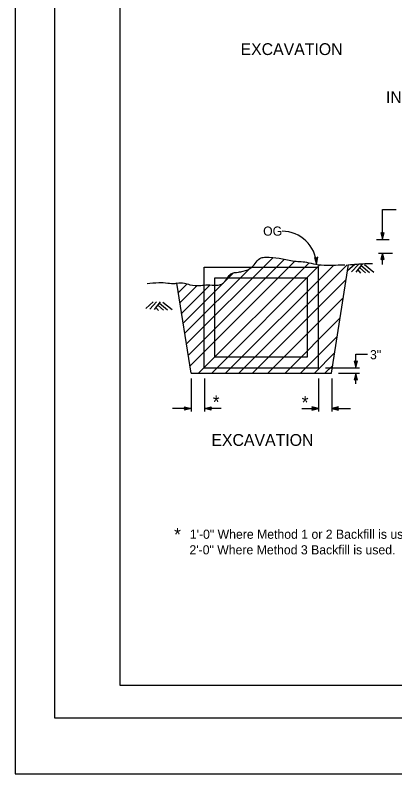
# Model space of a CAD drawing. Extents: x -893 to 867, y -474 to 712.
# Drawn here: x -893 to -603, y -474 to 107 of the extents above; entities that cross this region are included whole.
import ezdxf

# ---------------------------------------------------------------- set-up
doc = ezdxf.new("R2010")
doc.units = 0
for name, color, linetype in [('10 Sheet Format', 7, 'Continuous'), ('14 Ramp Anno', 7, 'Continuous'), ('21 Curb Gutter', 7, 'Continuous'), ('22 Misc Cnst Det', 7, 'Continuous'), ('41 ContourGrade', 7, 'Continuous'), ('46 Const Signing', 7, 'Continuous'), ('56 Stage 3 Anno', 7, 'Continuous'), ('57 Undefined', 7, 'Continuous')]:
    doc.layers.add(name, color=color, linetype=linetype)

msp = doc.modelspace()

# ---------------------------------------------------------------- linework, layer by layer
at = {"layer": '10 Sheet Format'}
for p, q in [((-863.45, 668.96), (-863.45, -431.04)), ((-813.45, 643.96), (-813.45, -406.04)), ((-813.45, -406.04), (811.55, -406.04)), ((-863.45, -431.04), (836.55, -431.04))]:
    msp.add_line(p, q, dxfattribs=at)
for points in [[(-893.45, -474.04), (866.55, -474.04), (866.55, 711.96), (-893.45, 711.96)], [(-863.45, -431.04), (836.55, -431.04), (836.55, 668.96), (-863.45, 668.96)]]:
    msp.add_lwpolyline(points, close=True, dxfattribs=at)
at = {"layer": '21 Curb Gutter'}
for p, q in [((-651.56, -167.26), (-638.39, -84.14)), ((-758.94, -167.26), (-769.86, -98.35)), ((-758.94, -167.26), (-651.56, -167.26))]:
    msp.add_line(p, q, dxfattribs=at)
for points in [[(-769.73, -98.28), (-764.06, -98.28), (-759.93, -99.49), (-751.5, -100), (-746.51, -99.66), (-739.11, -99.83), (-735.5, -98.97), (-733.09, -97.08), (-728.45, -91.23), (-722.77, -89.86), (-719.16, -89.17), (-712.45, -86.07), (-705.4, -79.02), (-701.79, -78.5), (-691.64, -79.19), (-681.32, -81.25), (-670.65, -82.29), (-663.6, -83.83), (-646.4, -84.35), (-641.39, -84.22)], [(-638.41, -84.3), (-626.1, -83.32), (-620.08, -83.15)], [(-769.73, -98.28), (-771.45, -98.8), (-776.61, -98.46), (-783.67, -98.11), (-792.61, -98.8)]]:
    msp.add_spline(points, degree=3, dxfattribs=at)
at = {"layer": '22 Misc Cnst Det'}
for p, q in [((-762.65, -145.05), (-696.15, -78.55)), ((-760.76, -153.31), (-687.46, -80.01)), ((-763.86, -136.97), (-713.35, -86.46)), ((-759.56, -161.57), (-679.46, -81.47)), ((-753.02, -167.07), (-668.58, -82.63)), ((-742.87, -166.9), (-660.33, -84.36)), ((-732.55, -167.24), (-649.79, -84.48)), ((-722.4, -167.24), (-639.51, -84.35)), ((-764.89, -128.88), (-726.51, -90.51)), ((-711.57, -166.9), (-640.2, -95.54)), ((-768.79, -105.78), (-761.94, -98.93)), ((-767.47, -113.4), (-754.2, -100.14)), ((-766.27, -121.49), (-744.38, -99.61)), ((-699.87, -167.07), (-642.48, -109.68)), ((-686.8, -166.9), (-644.89, -124.99)), ((-674.93, -166.9), (-647.47, -139.44)), ((-664.6, -167.24), (-649.1, -151.73)), ((-656.52, -167.24), (-650.62, -161.34))]:
    msp.add_line(p, q, dxfattribs=at)
at = {"layer": '41 ContourGrade'}
for p, q in [((-749, -163.09), (-749, -86.01)), ((-749, -86.01), (-661.5, -86.01)), ((-661.5, -163.09), (-661.5, -86.01)), ((-740.67, -94.34), (-669.83, -94.34)), ((-740.67, -154.76), (-740.67, -94.34)), ((-669.83, -154.76), (-669.83, -94.34)), ((-740.67, -154.76), (-669.83, -154.76)), ((-749, -163.09), (-661.5, -163.09))]:
    msp.add_line(p, q, dxfattribs=at)
at = {"layer": '46 Const Signing'}
for p, q in [((-633.6, -83.97), (-639.17, -88.93)), ((-630.92, -84.01), (-636.09, -89.64)), ((-628.32, -84.01), (-632.91, -89.85)), ((-629.92, -86.5), (-625.62, -90.41)), ((-628.77, -84.89), (-622.48, -90.07)), ((-626.18, -84.04), (-619.13, -89.83)), ((-631.45, -88.18), (-629.44, -90.65)), ((-787.96, -112.68), (-793.52, -117.64)), ((-785.28, -112.72), (-790.45, -118.35)), ((-782.68, -112.72), (-787.27, -118.56)), ((-784.28, -115.21), (-779.98, -119.12)), ((-783.13, -113.59), (-776.84, -118.78)), ((-780.53, -112.75), (-773.49, -118.54)), ((-785.8, -116.89), (-783.79, -119.36))]:
    msp.add_line(p, q, dxfattribs=at)
at = {"layer": '56 Stage 3 Anno'}
for p, q in [((-612.43, -64.85), (-612.43, -41.97)), ((-612.43, -41.97), (-602.16, -41.97)), ((-617.14, -64.85), (-607.49, -64.85)), ((-615.64, -75.23), (-604.83, -75.23)), ((-612.43, -84.13), (-612.43, -75.23)), ((-632.84, -163.12), (-632.84, -152.72)), ((-632.84, -152.72), (-624.01, -152.72)), ((-655.99, -163.12), (-630, -163.12)), ((-646.19, -167.34), (-630, -167.34)), ((-632.84, -175.41), (-632.84, -167.34)), ((-758.83, -171.31), (-758.83, -196.58)), ((-748.69, -171.4), (-748.69, -196.58)), ((-661.48, -171.4), (-661.48, -196.58)), ((-651.35, -171.31), (-651.35, -196.58)), ((-758.83, -194.21), (-773.11, -194.21)), ((-736.01, -194.21), (-748.69, -194.21)), ((-674.16, -194.21), (-661.48, -194.21)), ((-651.35, -194.21), (-637.07, -194.21))]:
    msp.add_line(p, q, dxfattribs=at)
for points in [[(-612.43, -64.85), (-611.16, -59.79), (-612.43, -60.63), (-613.69, -59.79), (-612.43, -64.85)], [(-612.43, -63.95), (-611.51, -60.28), (-612.43, -60.89), (-613.35, -60.28), (-612.43, -63.95)], [(-612.43, -63.2), (-611.8, -60.69), (-612.43, -61.11), (-613.06, -60.69), (-612.43, -63.2)], [(-612.43, -62.57), (-612.04, -61.04), (-612.43, -61.29), (-612.82, -61.04), (-612.43, -62.57)], [(-612.58, -62.53), (-612.3, -61.4), (-612.43, -61.48), (-612.55, -61.4), (-612.27, -62.53)], [(-612.43, -75.23), (-613.69, -80.29), (-612.43, -79.45), (-611.16, -80.29), (-612.43, -75.23)], [(-662.92, -83.69), (-662.07, -78.54), (-663.26, -79.48), (-664.59, -78.74), (-662.92, -83.69)], [(-662.99, -82.79), (-662.37, -79.06), (-663.24, -79.74), (-664.21, -79.21), (-662.99, -82.79)], [(-663.06, -82.04), (-662.63, -79.5), (-663.22, -79.96), (-663.88, -79.6), (-663.06, -82.04)], [(-663.11, -81.42), (-662.84, -79.86), (-663.21, -80.14), (-663.62, -79.92), (-663.11, -81.42)], [(-663.27, -81.39), (-663.07, -80.24), (-663.19, -80.33), (-663.33, -80.26), (-662.95, -81.37)], [(-612.43, -76.12), (-613.35, -79.79), (-612.43, -79.18), (-611.51, -79.79), (-612.43, -76.12)], [(-612.43, -76.88), (-613.06, -79.38), (-612.43, -78.96), (-611.8, -79.38), (-612.43, -76.88)], [(-612.43, -77.5), (-612.82, -79.04), (-612.43, -78.78), (-612.04, -79.04), (-612.43, -77.5)], [(-612.27, -77.54), (-612.55, -78.67), (-612.43, -78.59), (-612.3, -78.67), (-612.58, -77.54)], [(-632.84, -163.12), (-631.57, -158.05), (-632.84, -158.89), (-634.11, -158.05), (-632.84, -163.12)], [(-632.84, -162.22), (-631.92, -158.55), (-632.84, -159.16), (-633.76, -158.55), (-632.84, -162.22)], [(-632.84, -161.46), (-632.21, -158.96), (-632.84, -159.38), (-633.47, -158.96), (-632.84, -161.46)], [(-632.84, -160.84), (-632.45, -159.3), (-632.84, -159.56), (-633.23, -159.3), (-632.84, -160.84)], [(-633, -160.8), (-632.71, -159.67), (-632.84, -159.75), (-632.97, -159.67), (-632.68, -160.8)], [(-632.84, -167.34), (-634.11, -172.4), (-632.84, -171.56), (-631.57, -172.4), (-632.84, -167.34)], [(-632.84, -168.24), (-633.76, -171.91), (-632.84, -171.3), (-631.92, -171.91), (-632.84, -168.24)], [(-632.84, -168.99), (-633.47, -171.49), (-632.84, -171.08), (-632.21, -171.49), (-632.84, -168.99)], [(-632.84, -169.62), (-633.23, -171.15), (-632.84, -170.9), (-632.45, -171.15), (-632.84, -169.62)], [(-632.68, -169.65), (-632.97, -170.79), (-632.84, -170.71), (-632.71, -170.79), (-633, -169.65)], [(-758.83, -194.21), (-763.89, -195.48), (-763.05, -194.21), (-763.89, -192.94), (-758.83, -194.21)], [(-759.73, -194.21), (-763.4, -195.13), (-762.78, -194.21), (-763.4, -193.29), (-759.73, -194.21)], [(-760.48, -194.21), (-762.98, -194.84), (-762.56, -194.21), (-762.98, -193.58), (-760.48, -194.21)], [(-761.1, -194.21), (-762.64, -194.6), (-762.39, -194.21), (-762.64, -193.82), (-761.1, -194.21)], [(-761.14, -194.05), (-762.27, -194.34), (-762.19, -194.21), (-762.27, -194.08), (-761.14, -194.37)], [(-748.69, -194.21), (-743.62, -192.94), (-744.46, -194.21), (-743.62, -195.48), (-748.69, -194.21)], [(-747.79, -194.21), (-744.12, -193.29), (-744.73, -194.21), (-744.12, -195.13), (-747.79, -194.21)], [(-747.04, -194.21), (-744.54, -193.58), (-744.95, -194.21), (-744.54, -194.84), (-747.04, -194.21)], [(-746.41, -194.21), (-744.87, -193.82), (-745.13, -194.21), (-744.87, -194.6), (-746.41, -194.21)], [(-746.37, -194.37), (-745.24, -194.08), (-745.32, -194.21), (-745.24, -194.34), (-746.37, -194.05)], [(-661.48, -194.21), (-666.55, -192.94), (-665.71, -194.21), (-666.55, -195.48), (-661.48, -194.21)], [(-662.38, -194.21), (-666.06, -193.29), (-665.44, -194.21), (-666.06, -195.13), (-662.38, -194.21)], [(-663.14, -194.21), (-665.64, -193.58), (-665.22, -194.21), (-665.64, -194.84), (-663.14, -194.21)], [(-663.76, -194.21), (-665.3, -193.82), (-665.05, -194.21), (-665.3, -194.6), (-663.76, -194.21)], [(-663.8, -194.37), (-664.93, -194.08), (-664.85, -194.21), (-664.93, -194.34), (-663.8, -194.05)], [(-651.35, -194.21), (-646.28, -195.48), (-647.12, -194.21), (-646.28, -192.94), (-651.35, -194.21)], [(-650.45, -194.21), (-646.78, -195.13), (-647.39, -194.21), (-646.78, -193.29), (-650.45, -194.21)], [(-649.69, -194.21), (-647.19, -194.84), (-647.61, -194.21), (-647.19, -193.58), (-649.69, -194.21)], [(-649.07, -194.21), (-647.53, -194.6), (-647.79, -194.21), (-647.53, -193.82), (-649.07, -194.21)], [(-649.03, -194.05), (-647.9, -194.34), (-647.98, -194.21), (-647.9, -194.08), (-649.03, -194.37)]]:
    msp.add_lwpolyline(points, dxfattribs=at)
msp.add_arc((-689.46, -85.1), 26.58, 3.04425, 89.41279, dxfattribs=at)

# ---------------------------------------------------------------- texts
at = {"layer": '14 Ramp Anno'}
for s, height, p in [('EXCAVATION', 9.055, (-721.09, 76.36)), ('IN EMBANKMENT', 9.0551, (-609.87, 39.58)), ('EXCAVATION', 9.055, (-743.38, -222.92))]:
    msp.add_text(s, height=height, dxfattribs=at).set_placement(p)
at = {"layer": '57 Undefined'}
for s, height, p in [('OG', 7, (-703.82, -61.96)), ('3"', 7, (-622.06, -156.59)), ('*', 10, (-742.31, -194.29)), ('*', 10, (-674.32, -194.71)), ('*', 10, (-771.91, -295.78)), ('1\'-0" Where Method 1 or 2 Backfill is used.', 7, (-759.86, -294.06)), ('2\'-0" Where Method 3 Backfill is used.', 7, (-760.15, -306.01))]:
    msp.add_text(s, height=height, dxfattribs=at).set_placement(p)

doc.saveas('drawing.dxf')
